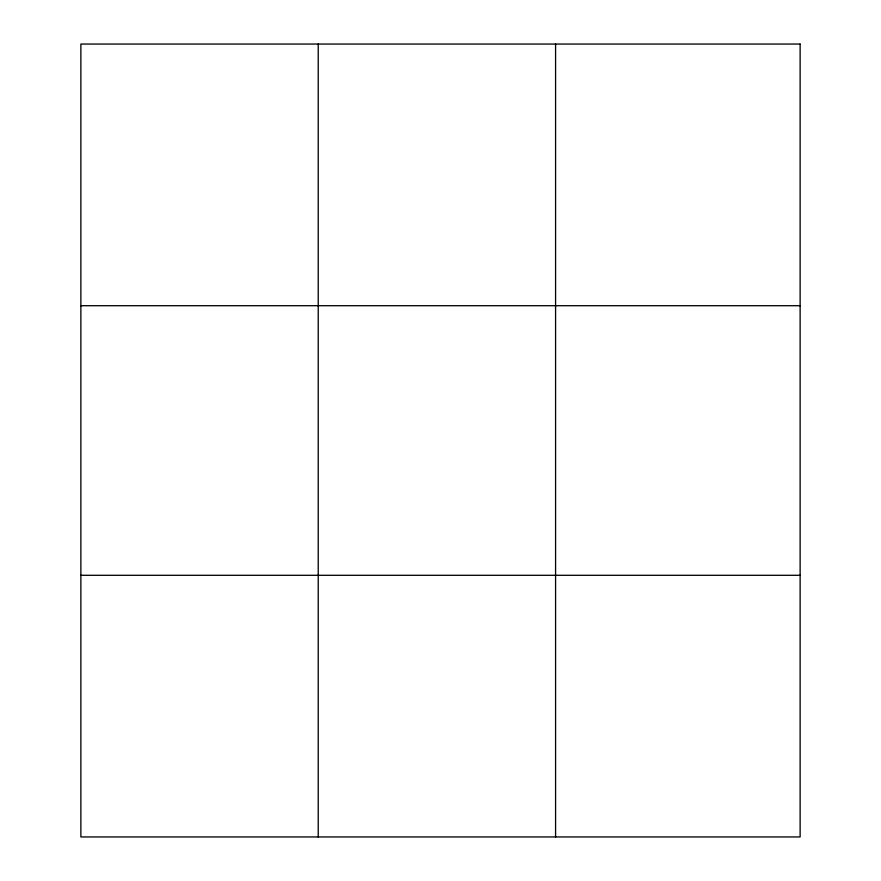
<?xml version="1.0" encoding="UTF-8"?>
<svg xmlns="http://www.w3.org/2000/svg" width="881" height="881" viewBox="0 0 881 881"><rect width="100%" height="100%" fill="white"/><g stroke="black" fill="none" stroke-linecap="round" stroke-linejoin="round"><path stroke-width="1.32" d="M555.581 836.95L555.581 44.05M80.876 305.707L800.124 305.707M80.876 575.293L800.124 575.293M318.228 44.05L318.228 836.95M800.124 44.05L800.124 836.95L80.876 836.95L80.876 44.05L800.124 44.05"/></g></svg>
